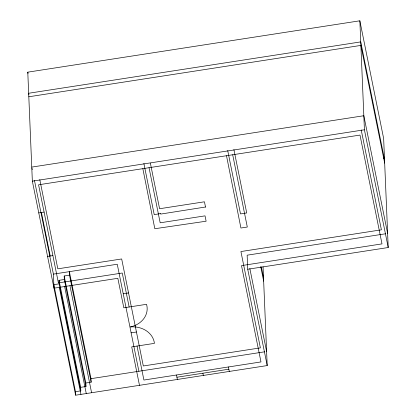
<?xml version="1.0" encoding="UTF-8"?>
<svg xmlns="http://www.w3.org/2000/svg" width="416" height="416" viewBox="0 0 416 416"><rect width="100%" height="100%" fill="white"/><g stroke="black" fill="none" stroke-linecap="round" stroke-linejoin="round"><path stroke-width="0.62" d="M27.784 72.16L359.85 20.8L383.651 138.528L388.216 247.52L247.728 269.251L267.202 365.57L75.624 395.2L32.349 181.152L27.784 72.16L28.038 73.434M28.813 96.772L360.88 45.412L384.68 163.134M31.762 167.092L363.828 115.731L387.629 233.454M32.349 181.152L364.416 129.792L359.85 20.8M38.771 212.904L44.091 212.082M160.576 213.533L154.232 214.661L143.879 163.472M160.586 213.678L160.664 214.084L205.525 207.002M47.57 256.428L52.889 255.601M139.485 385.325L131.711 346.882L154.43 343.366A22.058 18.522 -2.4 0 0 130.426 326.94A22.058 18.522 -2.4 0 0 146.536 304.309L123.817 307.824L117.848 278.299L53.986 288.179L53.399 274.113L117.255 264.238L138.892 371.259M85.972 386.521L64.334 279.5L64.189 275.985L69.508 275.158L69.363 271.643L91 378.669L91.146 382.184L85.826 383.006L85.972 386.521L80.652 387.343L80.798 390.863L75.478 391.685L75.624 395.2M80.798 390.863L59.16 283.837L59.015 280.322L64.334 279.5M59.16 283.837L53.841 284.658L75.478 391.685M385.705 233.75L247.14 255.185L247.728 269.251M123.224 293.758L128.549 292.937M131.123 332.816L136.443 331.994M91 378.669L264.69 351.801M176.925 377.234L228.862 369.2M384.535 159.619L360.734 41.896L28.668 93.257L28.922 94.531M364.416 129.792L388.216 247.52M361.208 129.922L381.404 229.819L240.916 251.55L260.39 347.87L143.312 365.976L121.675 258.955L57.819 268.83L39.78 179.613M261.342 266.9L263.52 277.67M260.712 266.594L263.666 281.185M233.896 149.578L246.714 212.966L240.516 213.923L227.703 150.535M232.69 154.768L247.302 227.032L240.916 228.02L226.496 155.724M249.829 268.492L266.614 351.504M205.53 207.147L204.448 201.796L159.583 208.733L150.368 163.14M228.41 366.969L229.31 371.431M202.894 373.214L203.341 375.445M149.037 167.705L160.176 222.799L205.036 215.857L206.118 221.213L154.82 228.727L142.839 168.662M176.472 375.003L177.372 379.465M129.137 307.003L122.268 273.016L58.406 282.896L38.574 184.792L359.996 135.075L381.997 243.885L241.504 265.611L260.978 361.93L143.905 380.042L137.036 346.06M69.508 275.158L91.146 382.184M69.95 285.709L91.588 392.73M64.189 275.985L85.826 383.006M64.631 286.53L86.268 393.552M59.015 280.322L80.652 387.343M59.306 287.352L80.948 394.378M41.428 212.493L50.227 256.017M32.016 168.366L32.276 169.64M34.466 180.466L53.399 274.113M383.635 155.163L383.781 158.678M263.063 266.802L267.202 365.57"/></g></svg>
